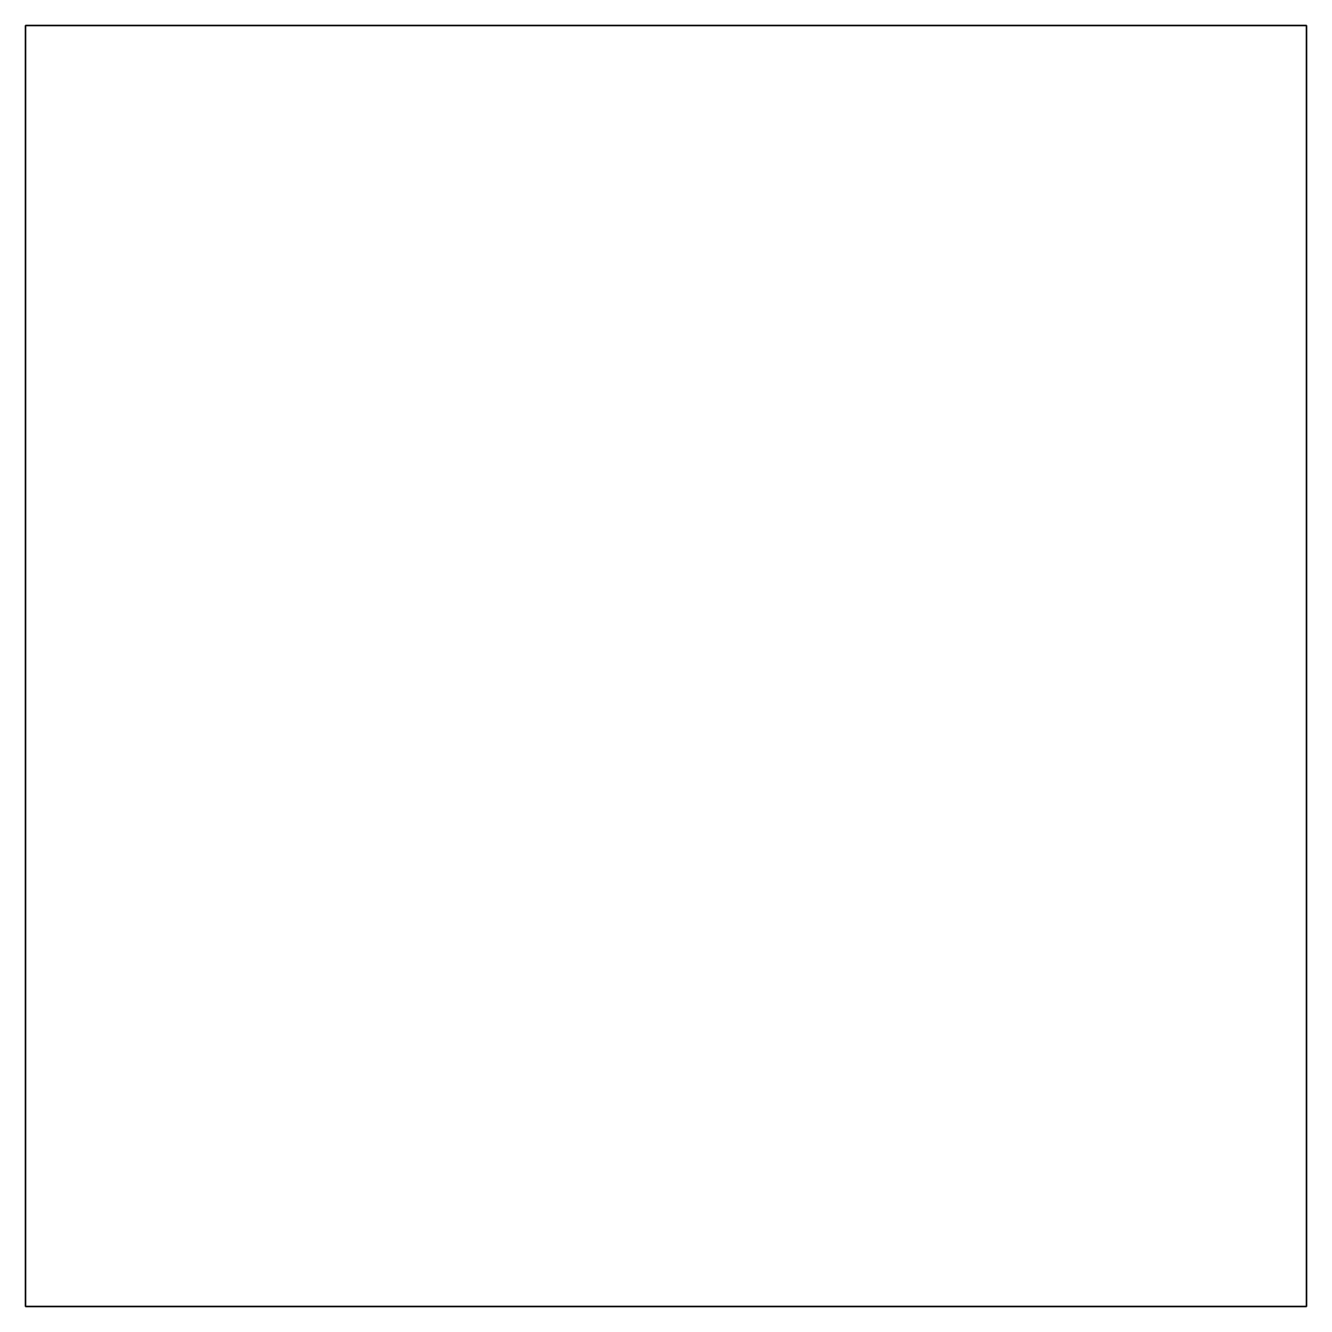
# Model space of a CAD drawing. Extents: x -1.14 to 1.52, y -1.28 to 1.37.
import ezdxf

# ---------------------------------------------------------------- set-up
doc = ezdxf.new("R2010")
doc.units = 0

# ---------------------------------------------------------------- blocks, each defined once
blk = doc.blocks.new('Cube')
at = {"layer": 'Meshes', "color": 254}
mesh = blk.add_polyface(dxfattribs=at)
corners = [(1, 1, -1), (1, -1, -1), (-1, -1, -1), (-1, 1, -1), (1, 0.999999, 1), (0.999999, -1.000001, 1), (-1, -1, 1), (-1, 1, 1)]
mesh.append_faces([[corners[k] for k in face] for face in [(0, 1, 2, 3), (4, 7, 6, 5), (0, 4, 5, 1), (1, 5, 6, 2), (2, 6, 7, 3), (4, 0, 3, 7)]], dxfattribs={"color": 254})

msp = doc.modelspace()

# ---------------------------------------------------------------- block references
at = {"layer": '1', "xscale": 1.328899, "yscale": 1.328899, "zscale": 1.328899}
msp.add_blockref('Cube', (0.191193, 0.045971, 0.099438), dxfattribs=at)

doc.saveas('drawing.dxf')
